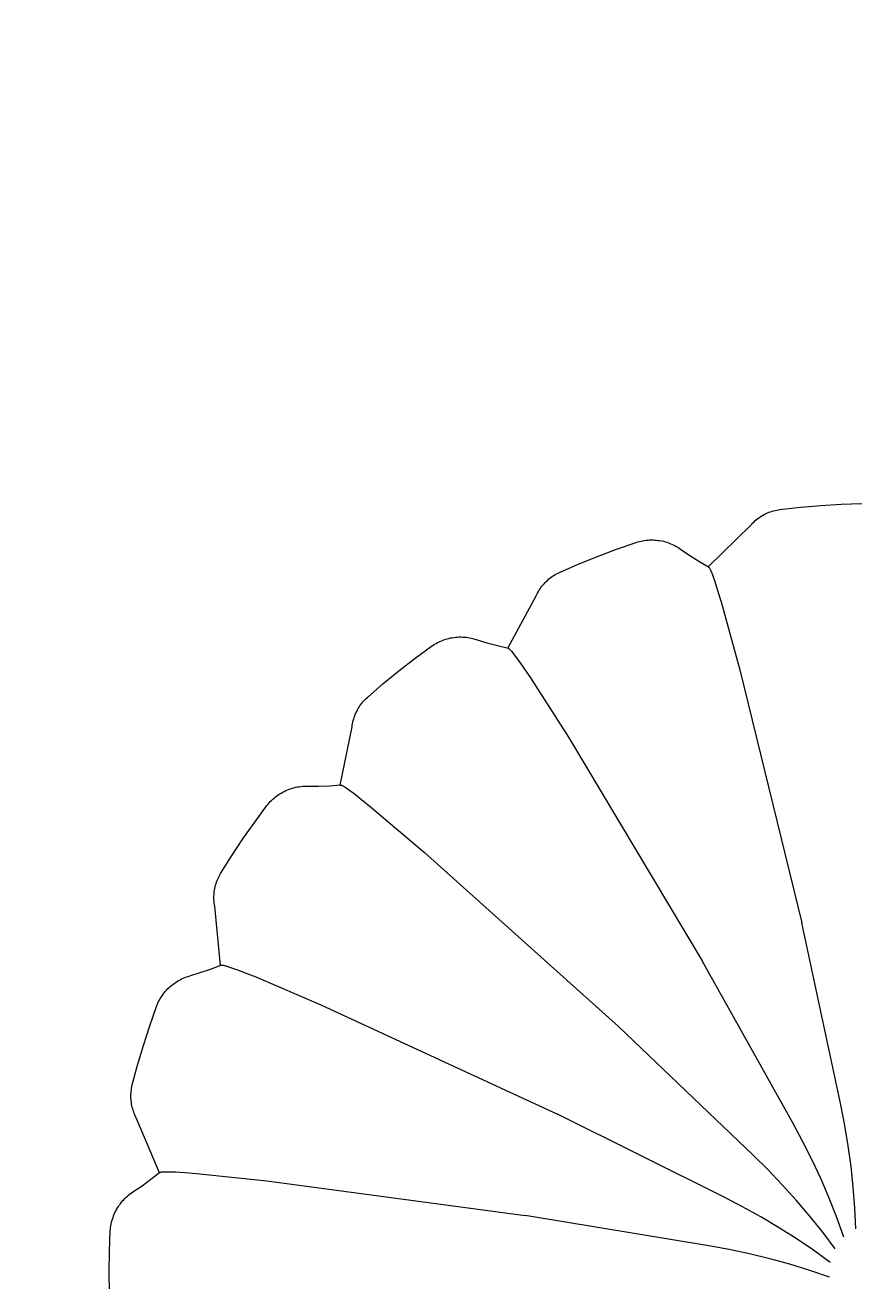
# Model space of a CAD drawing. Header units: millimetres. Extents: x 311 to 4068, y 1050 to 3803.
# Drawn here: x 1957.97 to 1976.47, y 1275.11 to 1302.87 of the extents above; entities that cross this region are included whole.
import ezdxf

# ---------------------------------------------------------------- set-up
doc = ezdxf.new("R2010")
doc.units = ezdxf.units.MM
doc.layers.add('ZANO_R', color=7, linetype='Continuous', lineweight=0)
doc.layers.add('ZANO_W', color=1, linetype='Continuous', lineweight=0)
doc.styles.get("Standard").update_dxf_attribs({"font": 'ARIALUNI.TTF'})
doc.dimstyles.new('pl i ang', dxfattribs={"dimtxt": 50, "dimasz": 50, "dimexe": 1.25, "dimexo": 0.625, "dimgap": 10, "dimtad": 1, "dimtoh": 1, "dimtxsty": 'Standard', "dimcen": 2.5, "dimclrd": 1, "dimclre": 1, "dimclrt": 1, "dimadec": 0, "dimazin": 0, "dimtfac": 1, "dimtmove": 0, "dimatfit": 3, "dimfxl": 1, "dimarcsym": 1})

# ---------------------------------------------------------------- blocks, each defined once
blk = doc.blocks.new('*D405')
at = {"layer": 'ZANO_W', "color": 1, "lineweight": -2}
for p, q in [((1751.208, 1285.297), (1751.208, 1532.821)), ((2202.454, 1285.297), (2202.454, 1532.821)), ((2162.454, 1522.821), (1791.208, 1522.821))]:
    blk.add_line(p, q, dxfattribs=at)
at = {"layer": 'ZANO_W', "color": 1}
for points in [[(1791.208, 1529.487), (1791.208, 1516.154), (1751.208, 1522.821)], [(2162.454, 1516.154), (2162.454, 1529.487), (2202.454, 1522.821)]]:
    blk.add_solid(points, dxfattribs=at)
at = {"layer": 'ZANO_W', "color": 1, "insert": (1976.831, 1553.257), "char_height": 40, "attachment_point": 5}
blk.add_mtext('451', dxfattribs=at)
blk = doc.blocks.new('*D406')
at = {"layer": 'ZANO_W', "color": 1, "lineweight": -2}
for p, q in [((1690.945, 1285.414), (1690.945, 1598.55)), ((2262.718, 1285.179), (2262.718, 1598.55)), ((2222.718, 1588.55), (1730.945, 1588.55))]:
    blk.add_line(p, q, dxfattribs=at)
at = {"layer": 'ZANO_W', "color": 1}
for points in [[(1730.945, 1595.217), (1730.945, 1581.884), (1690.945, 1588.55)], [(2222.718, 1581.884), (2222.718, 1595.217), (2262.718, 1588.55)]]:
    blk.add_solid(points, dxfattribs=at)
at = {"layer": 'ZANO_W', "color": 1, "insert": (1976.831, 1618.987), "char_height": 40, "attachment_point": 5}
blk.add_mtext('572', dxfattribs=at)

msp = doc.modelspace()

# ---------------------------------------------------------------- linework, layer by layer
at = {"layer": 'ZANO_R'}
for p, q in [((1974.259, 1292.017), (1974.29, 1292.035)), ((1974.29, 1292.035), (1974.322, 1292.052)), ((1974.322, 1292.052), (1974.354, 1292.068)), ((1974.354, 1292.068), (1974.386, 1292.082)), ((1974.386, 1292.082), (1974.419, 1292.096)), ((1974.419, 1292.096), (1974.453, 1292.108)), ((1974.453, 1292.108), (1974.487, 1292.12)), ((1974.487, 1292.12), (1974.521, 1292.13)), ((1974.521, 1292.13), (1974.555, 1292.138)), ((1974.555, 1292.138), (1974.59, 1292.146)), ((1974.59, 1292.146), (1974.625, 1292.152)), ((1974.625, 1292.152), (1974.661, 1292.158)), ((1974.661, 1292.158), (1975.112, 1292.21)), ((1975.112, 1292.21), (1975.565, 1292.249)), ((1975.565, 1292.249), (1976.018, 1292.277)), ((1976.018, 1292.277), (1976.473, 1292.293)), ((1973.072, 1290.892), (1974.015, 1291.81)), ((1974.015, 1291.81), (1974.039, 1291.837)), ((1974.039, 1291.837), (1974.063, 1291.863)), ((1974.063, 1291.863), (1974.089, 1291.888)), ((1974.089, 1291.888), (1974.115, 1291.912)), ((1974.115, 1291.912), (1974.143, 1291.935)), ((1974.143, 1291.935), (1974.171, 1291.957)), ((1974.171, 1291.957), (1974.2, 1291.978)), ((1974.2, 1291.978), (1974.229, 1291.998)), ((1974.229, 1291.998), (1974.259, 1292.017)), ((1971.628, 1291.469), (1971.665, 1291.475)), ((1971.665, 1291.475), (1971.703, 1291.48)), ((1971.703, 1291.48), (1971.742, 1291.484)), ((1971.742, 1291.484), (1971.78, 1291.486)), ((1971.78, 1291.486), (1971.818, 1291.487)), ((1971.818, 1291.487), (1971.857, 1291.486)), ((1971.857, 1291.486), (1971.895, 1291.484)), ((1971.895, 1291.484), (1971.933, 1291.481)), ((1971.933, 1291.481), (1971.971, 1291.476)), ((1971.971, 1291.476), (1972.009, 1291.471)), ((1970.624, 1291.123), (1971.049, 1291.283)), ((1971.049, 1291.283), (1971.479, 1291.432)), ((1971.479, 1291.432), (1971.516, 1291.443)), ((1971.516, 1291.443), (1971.553, 1291.453)), ((1971.553, 1291.453), (1971.59, 1291.462)), ((1971.59, 1291.462), (1971.628, 1291.469)), ((1972.009, 1291.471), (1972.047, 1291.463)), ((1972.047, 1291.463), (1972.084, 1291.455)), ((1972.084, 1291.455), (1972.121, 1291.445)), ((1972.121, 1291.445), (1972.158, 1291.434)), ((1972.158, 1291.434), (1972.194, 1291.422)), ((1972.194, 1291.422), (1972.23, 1291.409)), ((1972.23, 1291.409), (1972.266, 1291.394)), ((1972.266, 1291.394), (1972.3, 1291.378)), ((1972.3, 1291.378), (1972.335, 1291.361)), ((1972.335, 1291.361), (1972.368, 1291.342)), ((1972.368, 1291.342), (1972.401, 1291.323)), ((1972.401, 1291.323), (1972.434, 1291.302)), ((1972.434, 1291.302), (1972.465, 1291.281)), ((1972.465, 1291.281), (1972.666, 1291.144)), ((1969.787, 1290.769), (1970.203, 1290.952)), ((1970.203, 1290.952), (1970.624, 1291.123)), ((1972.666, 1291.144), (1972.871, 1291.014)), ((1972.871, 1291.014), (1973.08, 1290.89)), ((1969.575, 1290.639), (1969.603, 1290.66)), ((1969.603, 1290.66), (1969.632, 1290.681)), ((1969.632, 1290.681), (1969.662, 1290.701)), ((1969.662, 1290.701), (1969.692, 1290.719)), ((1969.692, 1290.719), (1969.723, 1290.737)), ((1969.723, 1290.737), (1969.755, 1290.753)), ((1969.755, 1290.753), (1969.787, 1290.769)), ((1973.073, 1290.891), (1973.073, 1290.892)), ((1973.073, 1290.892), (1973.073, 1290.892)), ((1973.073, 1290.892), (1973.073, 1290.892)), ((1973.073, 1290.892), (1973.074, 1290.892)), ((1973.073, 1290.891), (1973.073, 1290.891)), ((1973.074, 1290.892), (1973.074, 1290.892)), ((1973.074, 1290.892), (1973.074, 1290.892)), ((1973.074, 1290.892), (1973.074, 1290.892)), ((1973.074, 1290.892), (1973.075, 1290.892)), ((1973.075, 1290.892), (1973.075, 1290.892)), ((1973.075, 1290.892), (1973.075, 1290.892)), ((1973.075, 1290.892), (1973.075, 1290.892)), ((1973.075, 1290.892), (1973.076, 1290.892)), ((1973.076, 1290.892), (1973.076, 1290.892)), ((1973.076, 1290.892), (1973.076, 1290.892)), ((1973.076, 1290.892), (1973.076, 1290.892)), ((1973.076, 1290.892), (1973.077, 1290.892)), ((1973.077, 1290.892), (1973.077, 1290.892)), ((1973.08, 1290.89), (1973.08, 1290.89)), ((1973.08, 1290.89), (1973.081, 1290.89)), ((1973.081, 1290.89), (1973.081, 1290.889)), ((1973.081, 1290.889), (1973.082, 1290.889)), ((1973.082, 1290.889), (1973.082, 1290.889)), ((1973.082, 1290.889), (1973.083, 1290.888)), ((1973.083, 1290.888), (1973.084, 1290.888)), ((1973.084, 1290.888), (1973.084, 1290.887)), ((1973.084, 1290.887), (1973.085, 1290.887)), ((1973.085, 1290.887), (1973.085, 1290.886)), ((1973.085, 1290.886), (1973.086, 1290.885)), ((1973.086, 1290.885), (1973.088, 1290.884)), ((1973.088, 1290.884), (1973.089, 1290.882)), ((1973.089, 1290.882), (1973.09, 1290.881)), ((1973.09, 1290.881), (1973.091, 1290.879)), ((1973.091, 1290.879), (1973.092, 1290.878)), ((1973.092, 1290.878), (1973.094, 1290.876)), ((1973.094, 1290.876), (1973.096, 1290.872)), ((1973.096, 1290.872), (1973.099, 1290.868)), ((1973.099, 1290.868), (1973.102, 1290.863)), ((1973.102, 1290.863), (1973.105, 1290.858)), ((1973.105, 1290.858), (1973.111, 1290.846)), ((1973.111, 1290.846), (1973.118, 1290.832)), ((1973.118, 1290.832), (1973.125, 1290.817)), ((1973.125, 1290.817), (1973.135, 1290.796)), ((1973.135, 1290.796), (1973.145, 1290.771)), ((1973.145, 1290.771), (1973.167, 1290.714)), ((1973.167, 1290.714), (1973.22, 1290.564)), ((1969.321, 1290.342), (1969.339, 1290.373)), ((1969.339, 1290.373), (1969.358, 1290.403)), ((1969.358, 1290.403), (1969.378, 1290.432)), ((1969.378, 1290.432), (1969.4, 1290.461)), ((1969.4, 1290.461), (1969.422, 1290.489)), ((1969.422, 1290.489), (1969.445, 1290.516)), ((1969.445, 1290.516), (1969.469, 1290.542)), ((1969.469, 1290.542), (1969.494, 1290.568)), ((1969.494, 1290.568), (1969.52, 1290.592)), ((1969.52, 1290.592), (1969.547, 1290.616)), ((1969.547, 1290.616), (1969.575, 1290.639)), ((1973.22, 1290.564), (1973.284, 1290.366)), ((1973.284, 1290.366), (1973.359, 1290.12)), ((1968.643, 1289.091), (1969.273, 1290.247)), ((1969.273, 1290.247), (1969.288, 1290.279)), ((1969.288, 1290.279), (1969.304, 1290.311)), ((1969.304, 1290.311), (1969.321, 1290.342)), ((1973.359, 1290.12), (1973.774, 1288.615)), ((1967.161, 1289.25), (1967.197, 1289.264)), ((1967.197, 1289.264), (1967.233, 1289.278)), ((1967.233, 1289.278), (1967.269, 1289.29)), ((1967.269, 1289.29), (1967.306, 1289.3)), ((1967.306, 1289.3), (1967.343, 1289.31)), ((1967.343, 1289.31), (1967.38, 1289.318)), ((1967.38, 1289.318), (1967.418, 1289.325)), ((1967.418, 1289.325), (1967.456, 1289.331)), ((1967.456, 1289.331), (1967.494, 1289.335)), ((1967.494, 1289.335), (1967.532, 1289.338)), ((1967.532, 1289.338), (1967.571, 1289.34)), ((1967.571, 1289.34), (1967.609, 1289.34)), ((1967.609, 1289.34), (1967.647, 1289.339)), ((1967.647, 1289.339), (1967.686, 1289.337)), ((1967.686, 1289.337), (1967.724, 1289.333)), ((1967.724, 1289.333), (1967.762, 1289.328)), ((1967.762, 1289.328), (1967.8, 1289.322)), ((1967.8, 1289.322), (1967.837, 1289.314)), ((1967.837, 1289.314), (1967.874, 1289.305)), ((1967.874, 1289.305), (1967.911, 1289.295)), ((1967.911, 1289.295), (1967.948, 1289.284)), ((1967.948, 1289.284), (1968.18, 1289.213)), ((1966.594, 1288.869), (1966.961, 1289.138)), ((1966.961, 1289.138), (1966.992, 1289.159)), ((1966.992, 1289.159), (1967.025, 1289.18)), ((1967.025, 1289.18), (1967.058, 1289.199)), ((1967.058, 1289.199), (1967.092, 1289.217)), ((1967.092, 1289.217), (1967.126, 1289.234)), ((1967.126, 1289.234), (1967.161, 1289.25)), ((1968.18, 1289.213), (1968.414, 1289.149)), ((1968.414, 1289.149), (1968.65, 1289.092)), ((1968.643, 1289.091), (1968.643, 1289.091)), ((1968.643, 1289.091), (1968.643, 1289.091)), ((1968.643, 1289.091), (1968.644, 1289.091)), ((1968.644, 1289.091), (1968.644, 1289.092)), ((1968.644, 1289.092), (1968.645, 1289.092)), ((1968.644, 1289.091), (1968.644, 1289.091)), ((1968.644, 1289.091), (1968.644, 1289.091)), ((1968.644, 1289.091), (1968.644, 1289.091)), ((1968.645, 1289.092), (1968.645, 1289.092)), ((1968.645, 1289.092), (1968.645, 1289.092)), ((1968.645, 1289.092), (1968.645, 1289.092)), ((1968.645, 1289.092), (1968.646, 1289.092)), ((1968.646, 1289.092), (1968.646, 1289.092)), ((1968.646, 1289.092), (1968.646, 1289.092)), ((1968.646, 1289.092), (1968.646, 1289.092)), ((1968.646, 1289.092), (1968.646, 1289.092)), ((1968.646, 1289.092), (1968.647, 1289.092)), ((1968.647, 1289.092), (1968.647, 1289.092)), ((1968.65, 1289.092), (1968.651, 1289.092)), ((1968.651, 1289.092), (1968.651, 1289.092)), ((1968.651, 1289.092), (1968.652, 1289.091)), ((1968.652, 1289.091), (1968.653, 1289.091)), ((1968.653, 1289.091), (1968.653, 1289.091)), ((1968.653, 1289.091), (1968.654, 1289.091)), ((1968.654, 1289.091), (1968.655, 1289.09)), ((1968.655, 1289.09), (1968.655, 1289.09)), ((1968.655, 1289.09), (1968.656, 1289.09)), ((1968.656, 1289.09), (1968.657, 1289.089)), ((1968.657, 1289.089), (1968.658, 1289.089)), ((1968.658, 1289.089), (1968.659, 1289.088)), ((1968.659, 1289.088), (1968.661, 1289.087)), ((1968.661, 1289.087), (1968.663, 1289.086)), ((1968.663, 1289.086), (1968.664, 1289.085)), ((1968.664, 1289.085), (1968.666, 1289.083)), ((1968.666, 1289.083), (1968.668, 1289.082)), ((1968.668, 1289.082), (1968.671, 1289.079)), ((1968.671, 1289.079), (1968.675, 1289.076)), ((1968.675, 1289.076), (1968.679, 1289.072)), ((1968.679, 1289.072), (1968.684, 1289.068)), ((1968.684, 1289.068), (1968.693, 1289.059)), ((1968.693, 1289.059), (1968.704, 1289.048)), ((1968.704, 1289.048), (1968.715, 1289.035)), ((1968.715, 1289.035), (1968.73, 1289.017)), ((1968.73, 1289.017), (1968.747, 1288.997)), ((1968.747, 1288.997), (1968.786, 1288.949)), ((1966.235, 1288.59), (1966.594, 1288.869)), ((1968.786, 1288.949), (1968.88, 1288.821)), ((1968.88, 1288.821), (1969, 1288.651)), ((1965.884, 1288.302), (1966.235, 1288.59)), ((1969, 1288.651), (1969.144, 1288.438)), ((1969.144, 1288.438), (1969.984, 1287.122)), ((1973.774, 1288.615), (1975.145, 1283.019)), ((1965.54, 1288.005), (1965.884, 1288.302)), ((1965.396, 1287.847), (1965.417, 1287.876)), ((1965.417, 1287.876), (1965.44, 1287.903)), ((1965.44, 1287.903), (1965.464, 1287.93)), ((1965.464, 1287.93), (1965.488, 1287.956)), ((1965.488, 1287.956), (1965.514, 1287.981)), ((1965.514, 1287.981), (1965.54, 1288.005)), ((1965.248, 1287.563), (1965.26, 1287.597)), ((1965.26, 1287.597), (1965.273, 1287.63)), ((1965.273, 1287.63), (1965.287, 1287.663)), ((1965.287, 1287.663), (1965.303, 1287.695)), ((1965.303, 1287.695), (1965.319, 1287.727)), ((1965.319, 1287.727), (1965.337, 1287.758)), ((1965.337, 1287.758), (1965.355, 1287.788)), ((1965.355, 1287.788), (1965.375, 1287.818)), ((1965.375, 1287.818), (1965.396, 1287.847)), ((1964.941, 1286.064), (1965.202, 1287.354)), ((1965.202, 1287.354), (1965.207, 1287.39)), ((1965.207, 1287.39), (1965.212, 1287.425)), ((1965.212, 1287.425), (1965.22, 1287.46)), ((1965.22, 1287.46), (1965.228, 1287.495)), ((1965.228, 1287.495), (1965.237, 1287.529)), ((1965.237, 1287.529), (1965.248, 1287.563)), ((1969.984, 1287.122), (1972.944, 1282.179)), ((1963.667, 1285.91), (1963.701, 1285.927)), ((1963.701, 1285.927), (1963.736, 1285.944)), ((1963.736, 1285.944), (1963.771, 1285.959)), ((1963.771, 1285.959), (1963.807, 1285.973)), ((1963.807, 1285.973), (1963.843, 1285.986)), ((1963.843, 1285.986), (1963.879, 1285.998)), ((1963.879, 1285.998), (1963.916, 1286.008)), ((1963.916, 1286.008), (1963.953, 1286.017)), ((1963.953, 1286.017), (1963.991, 1286.025)), ((1963.991, 1286.025), (1964.029, 1286.031)), ((1964.029, 1286.031), (1964.067, 1286.037)), ((1964.067, 1286.037), (1964.105, 1286.04)), ((1964.105, 1286.04), (1964.143, 1286.043)), ((1964.143, 1286.043), (1964.182, 1286.044)), ((1964.182, 1286.044), (1964.22, 1286.044)), ((1964.22, 1286.044), (1964.463, 1286.045)), ((1964.463, 1286.045), (1964.705, 1286.052)), ((1964.705, 1286.052), (1964.948, 1286.068)), ((1964.941, 1286.064), (1964.941, 1286.065)), ((1964.941, 1286.065), (1964.941, 1286.065)), ((1964.941, 1286.065), (1964.941, 1286.065)), ((1964.941, 1286.065), (1964.941, 1286.065)), ((1964.941, 1286.065), (1964.942, 1286.065)), ((1964.942, 1286.065), (1964.942, 1286.066)), ((1964.942, 1286.066), (1964.942, 1286.066)), ((1964.942, 1286.066), (1964.942, 1286.066)), ((1964.942, 1286.066), (1964.943, 1286.066)), ((1964.942, 1286.065), (1964.942, 1286.065)), ((1964.943, 1286.066), (1964.943, 1286.067)), ((1964.943, 1286.067), (1964.944, 1286.067)), ((1964.943, 1286.066), (1964.943, 1286.066)), ((1964.943, 1286.066), (1964.943, 1286.066)), ((1964.943, 1286.066), (1964.943, 1286.066)), ((1964.944, 1286.067), (1964.944, 1286.067)), ((1964.944, 1286.067), (1964.944, 1286.067)), ((1964.944, 1286.067), (1964.944, 1286.067)), ((1964.948, 1286.068), (1964.948, 1286.068)), ((1964.948, 1286.068), (1964.949, 1286.068)), ((1964.949, 1286.068), (1964.949, 1286.068)), ((1964.949, 1286.068), (1964.95, 1286.068)), ((1964.95, 1286.068), (1964.951, 1286.068)), ((1964.951, 1286.068), (1964.951, 1286.068)), ((1964.951, 1286.068), (1964.952, 1286.067)), ((1964.952, 1286.067), (1964.953, 1286.067)), ((1964.953, 1286.067), (1964.954, 1286.067)), ((1964.954, 1286.067), (1964.954, 1286.067)), ((1964.954, 1286.067), (1964.956, 1286.067)), ((1964.956, 1286.067), (1964.958, 1286.066)), ((1964.958, 1286.066), (1964.959, 1286.066)), ((1964.959, 1286.066), (1964.961, 1286.065)), ((1964.961, 1286.065), (1964.963, 1286.065)), ((1964.963, 1286.065), (1964.965, 1286.064)), ((1964.965, 1286.064), (1964.967, 1286.063)), ((1964.967, 1286.063), (1964.971, 1286.062)), ((1964.971, 1286.062), (1964.976, 1286.06)), ((1964.976, 1286.06), (1964.981, 1286.057)), ((1964.981, 1286.057), (1964.987, 1286.055)), ((1964.987, 1286.055), (1964.998, 1286.049)), ((1964.998, 1286.049), (1965.011, 1286.041)), ((1965.011, 1286.041), (1965.026, 1286.033)), ((1965.026, 1286.033), (1965.046, 1286.02)), ((1965.046, 1286.02), (1965.068, 1286.006)), ((1965.068, 1286.006), (1965.119, 1285.971)), ((1965.119, 1285.971), (1965.247, 1285.877)), ((1963.343, 1285.643), (1963.368, 1285.672)), ((1963.368, 1285.672), (1963.394, 1285.701)), ((1963.394, 1285.701), (1963.421, 1285.728)), ((1963.421, 1285.728), (1963.449, 1285.754)), ((1963.449, 1285.754), (1963.478, 1285.78)), ((1963.478, 1285.78), (1963.508, 1285.804)), ((1963.508, 1285.804), (1963.538, 1285.827)), ((1963.538, 1285.827), (1963.569, 1285.85)), ((1963.569, 1285.85), (1963.601, 1285.871)), ((1963.601, 1285.871), (1963.634, 1285.891)), ((1963.634, 1285.891), (1963.667, 1285.91)), ((1965.247, 1285.877), (1965.411, 1285.75)), ((1965.411, 1285.75), (1965.612, 1285.588)), ((1963.048, 1285.249), (1963.319, 1285.613)), ((1963.319, 1285.613), (1963.343, 1285.643)), ((1965.612, 1285.588), (1966.803, 1284.579)), ((1962.787, 1284.877), (1963.048, 1285.249)), ((1962.536, 1284.498), (1962.787, 1284.877)), ((1966.803, 1284.579), (1971.088, 1280.727)), ((1962.296, 1284.112), (1962.536, 1284.498)), ((1962.217, 1283.953), (1962.23, 1283.986)), ((1962.23, 1283.986), (1962.245, 1284.018)), ((1962.245, 1284.018), (1962.261, 1284.05)), ((1962.261, 1284.05), (1962.278, 1284.082)), ((1962.278, 1284.082), (1962.296, 1284.112)), ((1962.151, 1283.675), (1962.155, 1283.711)), ((1962.155, 1283.711), (1962.16, 1283.746)), ((1962.16, 1283.746), (1962.167, 1283.781)), ((1962.167, 1283.781), (1962.174, 1283.816)), ((1962.174, 1283.816), (1962.183, 1283.851)), ((1962.183, 1283.851), (1962.193, 1283.885)), ((1962.193, 1283.885), (1962.204, 1283.919)), ((1962.204, 1283.919), (1962.217, 1283.953)), ((1962.147, 1283.604), (1962.149, 1283.64)), ((1962.147, 1283.568), (1962.147, 1283.604)), ((1962.148, 1283.533), (1962.147, 1283.568)), ((1962.15, 1283.497), (1962.148, 1283.533)), ((1962.149, 1283.64), (1962.151, 1283.675)), ((1962.154, 1283.462), (1962.15, 1283.497)), ((1962.158, 1283.426), (1962.154, 1283.462)), ((1962.164, 1283.391), (1962.158, 1283.426)), ((1962.295, 1282.081), (1962.164, 1283.391)), ((1976.005, 1278.994), (1975.145, 1283.019)), ((1962.074, 1282), (1962.301, 1282.086)), ((1962.295, 1282.081), (1962.295, 1282.082)), ((1962.295, 1282.082), (1962.296, 1282.082)), ((1962.295, 1282.081), (1962.295, 1282.081)), ((1962.296, 1282.083), (1962.297, 1282.084)), ((1962.296, 1282.082), (1962.296, 1282.083)), ((1962.296, 1282.083), (1962.296, 1282.083)), ((1962.296, 1282.083), (1962.296, 1282.083)), ((1962.296, 1282.083), (1962.296, 1282.083)), ((1962.296, 1282.083), (1962.296, 1282.083)), ((1962.296, 1282.082), (1962.296, 1282.082)), ((1962.296, 1282.082), (1962.296, 1282.082)), ((1962.297, 1282.084), (1962.298, 1282.085)), ((1962.297, 1282.084), (1962.297, 1282.084)), ((1962.297, 1282.084), (1962.297, 1282.084)), ((1962.297, 1282.084), (1962.297, 1282.084)), ((1962.297, 1282.084), (1962.297, 1282.084)), ((1962.297, 1282.084), (1962.297, 1282.084)), ((1962.298, 1282.085), (1962.298, 1282.085)), ((1962.301, 1282.086), (1962.301, 1282.087)), ((1962.301, 1282.087), (1962.302, 1282.087)), ((1962.302, 1282.087), (1962.302, 1282.087)), ((1962.302, 1282.087), (1962.303, 1282.087)), ((1962.303, 1282.087), (1962.304, 1282.087)), ((1962.304, 1282.087), (1962.305, 1282.088)), ((1962.304, 1282.087), (1962.304, 1282.087)), ((1962.305, 1282.088), (1962.306, 1282.088)), ((1962.306, 1282.088), (1962.307, 1282.088)), ((1962.307, 1282.088), (1962.307, 1282.088)), ((1962.307, 1282.088), (1962.309, 1282.088)), ((1962.309, 1282.088), (1962.311, 1282.088)), ((1962.311, 1282.088), (1962.312, 1282.088)), ((1962.312, 1282.088), (1962.314, 1282.088)), ((1962.314, 1282.088), (1962.316, 1282.088)), ((1962.316, 1282.088), (1962.318, 1282.088)), ((1962.318, 1282.088), (1962.321, 1282.088)), ((1962.321, 1282.088), (1962.325, 1282.088)), ((1962.325, 1282.088), (1962.33, 1282.087)), ((1962.33, 1282.087), (1962.336, 1282.086)), ((1962.336, 1282.086), (1962.342, 1282.086)), ((1962.342, 1282.086), (1962.355, 1282.083)), ((1962.355, 1282.083), (1962.37, 1282.08)), ((1962.37, 1282.08), (1962.386, 1282.076)), ((1962.386, 1282.076), (1962.409, 1282.07)), ((1962.409, 1282.07), (1962.434, 1282.063)), ((1962.434, 1282.063), (1962.493, 1282.044)), ((1962.493, 1282.044), (1962.643, 1281.992)), ((1974.952, 1278.586), (1972.944, 1282.179)), ((1961.366, 1281.745), (1961.399, 1281.764)), ((1961.399, 1281.764), (1961.433, 1281.781)), ((1961.433, 1281.781), (1961.468, 1281.797)), ((1961.468, 1281.797), (1961.504, 1281.812)), ((1961.504, 1281.812), (1961.539, 1281.826)), ((1961.539, 1281.826), (1961.576, 1281.838)), ((1961.576, 1281.838), (1961.612, 1281.849)), ((1961.612, 1281.849), (1961.844, 1281.921)), ((1961.844, 1281.921), (1962.074, 1282)), ((1962.643, 1281.992), (1962.838, 1281.919)), ((1962.838, 1281.919), (1963.077, 1281.824)), ((1963.077, 1281.824), (1964.512, 1281.211)), ((1961.048, 1281.472), (1961.072, 1281.501)), ((1961.072, 1281.501), (1961.098, 1281.53)), ((1961.098, 1281.53), (1961.124, 1281.558)), ((1961.124, 1281.558), (1961.151, 1281.585)), ((1961.151, 1281.585), (1961.179, 1281.611)), ((1961.179, 1281.611), (1961.208, 1281.636)), ((1961.208, 1281.636), (1961.238, 1281.66)), ((1961.238, 1281.66), (1961.269, 1281.683)), ((1961.269, 1281.683), (1961.301, 1281.705)), ((1961.301, 1281.705), (1961.333, 1281.726)), ((1961.333, 1281.726), (1961.366, 1281.745)), ((1960.879, 1281.172), (1960.893, 1281.208)), ((1960.893, 1281.208), (1960.908, 1281.243)), ((1960.908, 1281.243), (1960.925, 1281.278)), ((1960.925, 1281.278), (1960.942, 1281.312)), ((1960.942, 1281.312), (1960.961, 1281.345)), ((1960.961, 1281.345), (1960.981, 1281.378)), ((1960.981, 1281.378), (1961.002, 1281.41)), ((1961.002, 1281.41), (1961.025, 1281.441)), ((1961.025, 1281.441), (1961.048, 1281.472)), ((1964.512, 1281.211), (1969.743, 1278.793)), ((1960.727, 1280.744), (1960.879, 1281.172)), ((1960.588, 1280.312), (1960.727, 1280.744)), ((1974.066, 1277.886), (1971.088, 1280.727)), ((1960.459, 1279.876), (1960.588, 1280.312)), ((1960.343, 1279.436), (1960.459, 1279.876)), ((1960.313, 1279.225), (1960.315, 1279.26)), ((1960.315, 1279.26), (1960.318, 1279.296)), ((1960.318, 1279.296), (1960.322, 1279.331)), ((1960.322, 1279.331), (1960.328, 1279.367)), ((1960.328, 1279.367), (1960.335, 1279.402)), ((1960.335, 1279.402), (1960.343, 1279.436)), ((1960.312, 1279.189), (1960.313, 1279.225)), ((1960.313, 1279.153), (1960.312, 1279.189)), ((1960.314, 1279.118), (1960.313, 1279.153)), ((1960.317, 1279.082), (1960.314, 1279.118)), ((1960.322, 1279.047), (1960.317, 1279.082)), ((1960.327, 1279.011), (1960.322, 1279.047)), ((1960.334, 1278.976), (1960.327, 1279.011)), ((1976.095, 1278.543), (1976.005, 1278.994)), ((1960.342, 1278.941), (1960.334, 1278.976)), ((1960.351, 1278.907), (1960.342, 1278.941)), ((1960.361, 1278.873), (1960.351, 1278.907)), ((1960.373, 1278.839), (1960.361, 1278.873)), ((1960.385, 1278.806), (1960.373, 1278.839)), ((1960.399, 1278.773), (1960.385, 1278.806)), ((1960.414, 1278.74), (1960.399, 1278.773)), ((1960.43, 1278.708), (1960.414, 1278.74)), ((1960.941, 1277.495), (1960.43, 1278.708)), ((1973.425, 1276.956), (1969.743, 1278.793)), ((1975.17, 1278.182), (1974.952, 1278.586)), ((1976.171, 1278.089), (1976.095, 1278.543)), ((1975.377, 1277.771), (1975.17, 1278.182)), ((1974.394, 1277.564), (1974.066, 1277.886)), ((1976.233, 1277.634), (1976.171, 1278.089)), ((1975.571, 1277.354), (1975.377, 1277.771)), ((1976.282, 1277.176), (1976.233, 1277.634)), ((1960.557, 1277.21), (1960.753, 1277.353)), ((1960.753, 1277.353), (1960.945, 1277.502)), ((1960.941, 1277.496), (1960.941, 1277.497)), ((1960.941, 1277.497), (1960.941, 1277.497)), ((1960.941, 1277.497), (1960.942, 1277.497)), ((1960.941, 1277.495), (1960.941, 1277.496)), ((1960.941, 1277.496), (1960.941, 1277.496)), ((1960.941, 1277.496), (1960.941, 1277.496)), ((1960.941, 1277.496), (1960.941, 1277.496)), ((1960.942, 1277.498), (1960.942, 1277.499)), ((1960.942, 1277.499), (1960.942, 1277.499)), ((1960.942, 1277.499), (1960.942, 1277.499)), ((1960.942, 1277.499), (1960.943, 1277.499)), ((1960.942, 1277.497), (1960.942, 1277.498)), ((1960.942, 1277.498), (1960.942, 1277.498)), ((1960.942, 1277.498), (1960.942, 1277.498)), ((1960.942, 1277.498), (1960.942, 1277.498)), ((1960.942, 1277.497), (1960.942, 1277.497)), ((1960.942, 1277.497), (1960.942, 1277.497)), ((1960.943, 1277.499), (1960.943, 1277.499)), ((1960.945, 1277.502), (1960.945, 1277.502)), ((1960.945, 1277.502), (1960.946, 1277.502)), ((1960.946, 1277.502), (1960.946, 1277.503)), ((1960.946, 1277.503), (1960.947, 1277.503)), ((1960.947, 1277.503), (1960.948, 1277.504)), ((1960.948, 1277.504), (1960.948, 1277.504)), ((1960.948, 1277.504), (1960.949, 1277.504)), ((1960.949, 1277.504), (1960.949, 1277.505)), ((1960.949, 1277.505), (1960.95, 1277.505)), ((1960.95, 1277.505), (1960.951, 1277.505)), ((1960.951, 1277.505), (1960.952, 1277.506)), ((1960.952, 1277.506), (1960.954, 1277.506)), ((1960.954, 1277.506), (1960.956, 1277.507)), ((1960.956, 1277.507), (1960.957, 1277.508)), ((1960.957, 1277.508), (1960.959, 1277.508)), ((1960.959, 1277.508), (1960.961, 1277.509)), ((1960.961, 1277.509), (1960.963, 1277.509)), ((1960.963, 1277.509), (1960.968, 1277.51)), ((1960.968, 1277.51), (1960.973, 1277.511)), ((1960.973, 1277.511), (1960.979, 1277.512)), ((1960.979, 1277.512), (1960.985, 1277.513)), ((1960.985, 1277.513), (1960.998, 1277.515)), ((1960.998, 1277.515), (1961.013, 1277.516)), ((1961.013, 1277.516), (1961.029, 1277.517)), ((1961.029, 1277.517), (1961.053, 1277.518)), ((1961.053, 1277.518), (1961.08, 1277.519)), ((1961.08, 1277.519), (1961.141, 1277.518)), ((1961.141, 1277.518), (1961.3, 1277.513)), ((1961.3, 1277.513), (1961.507, 1277.5)), ((1961.507, 1277.5), (1961.764, 1277.48)), ((1961.764, 1277.48), (1963.317, 1277.317)), ((1963.317, 1277.317), (1969.027, 1276.549)), ((1974.712, 1277.232), (1974.394, 1277.564)), ((1975.752, 1276.931), (1975.571, 1277.354)), ((1960.294, 1277.028), (1960.325, 1277.051)), ((1960.325, 1277.051), (1960.357, 1277.072)), ((1960.357, 1277.072), (1960.557, 1277.21)), ((1975.02, 1276.891), (1974.712, 1277.232)), ((1976.317, 1276.718), (1976.282, 1277.176)), ((1960.034, 1276.749), (1960.055, 1276.781)), ((1960.055, 1276.781), (1960.078, 1276.812)), ((1960.078, 1276.812), (1960.102, 1276.842)), ((1960.102, 1276.842), (1960.126, 1276.872)), ((1960.126, 1276.872), (1960.152, 1276.9)), ((1960.152, 1276.9), (1960.179, 1276.928)), ((1960.179, 1276.928), (1960.206, 1276.954)), ((1960.206, 1276.954), (1960.235, 1276.98)), ((1960.235, 1276.98), (1960.264, 1277.005)), ((1960.264, 1277.005), (1960.294, 1277.028)), ((1973.834, 1276.745), (1973.425, 1276.956)), ((1975.318, 1276.54), (1975.02, 1276.891)), ((1975.921, 1276.503), (1975.752, 1276.931)), ((1959.904, 1276.473), (1959.916, 1276.509)), ((1959.916, 1276.509), (1959.929, 1276.545)), ((1959.929, 1276.545), (1959.944, 1276.581)), ((1959.944, 1276.581), (1959.959, 1276.616)), ((1959.959, 1276.616), (1959.976, 1276.65)), ((1959.976, 1276.65), (1959.994, 1276.684)), ((1959.994, 1276.684), (1960.014, 1276.717)), ((1960.014, 1276.717), (1960.034, 1276.749)), ((1973.087, 1275.879), (1969.027, 1276.549)), ((1974.236, 1276.521), (1973.834, 1276.745)), ((1974.631, 1276.286), (1974.236, 1276.521)), ((1975.606, 1276.181), (1975.318, 1276.54)), ((1976.077, 1276.07), (1975.921, 1276.503)), ((1976.338, 1276.258), (1976.317, 1276.718)), ((1959.837, 1275.755), (1959.856, 1276.209)), ((1959.856, 1276.209), (1959.859, 1276.248)), ((1959.859, 1276.248), (1959.863, 1276.286)), ((1959.863, 1276.286), (1959.868, 1276.324)), ((1959.868, 1276.324), (1959.875, 1276.361)), ((1959.875, 1276.361), (1959.883, 1276.399)), ((1959.883, 1276.399), (1959.893, 1276.436)), ((1959.893, 1276.436), (1959.904, 1276.473)), ((1975.019, 1276.039), (1974.631, 1276.286)), ((1975.4, 1275.781), (1975.019, 1276.039)), ((1975.882, 1275.814), (1975.606, 1276.181)), ((1959.831, 1275.301), (1959.837, 1275.755)), ((1973.54, 1275.797), (1973.087, 1275.879)), ((1973.99, 1275.702), (1973.54, 1275.797)), ((1974.437, 1275.594), (1973.99, 1275.702)), ((1975.772, 1275.511), (1975.4, 1275.781)), ((1974.881, 1275.472), (1974.437, 1275.594)), ((1975.321, 1275.337), (1974.881, 1275.472)), ((1959.837, 1274.847), (1959.831, 1275.301)), ((1975.756, 1275.189), (1975.321, 1275.337))]:
    msp.add_line(p, q, dxfattribs=at)
msp.add_circle((1976.831, 1275.297), 225.623, dxfattribs=at)

# ---------------------------------------------------------------- dimensions: what is measured, and where the dimension line sits
at = {"layer": 'ZANO_W'}
for base, p1, p2, picture, middle in [((1690.945, 1588.55), (2262.718, 1275.179), (1690.945, 1275.414), '*D406', (1976.831, 1618.987)), ((1751.208, 1522.821), (2202.454, 1275.297), (1751.208, 1275.297), '*D405', (1976.831, 1553.257))]:
    dim = msp.add_linear_dim(base=base, p1=p1, p2=p2, dimstyle='pl i ang', override={"dimtxt": 40, "dimasz": 40, "dimexe": 10, "dimexo": 10, "dimtoh": 0, "dimdec": 0, "dimtdec": 0, "dimtmove": 1}, dxfattribs=at)
    dim.commit()
    dim.dimension.update_dxf_attribs({"geometry": picture, "text_midpoint": middle})

doc.saveas('drawing.dxf')
